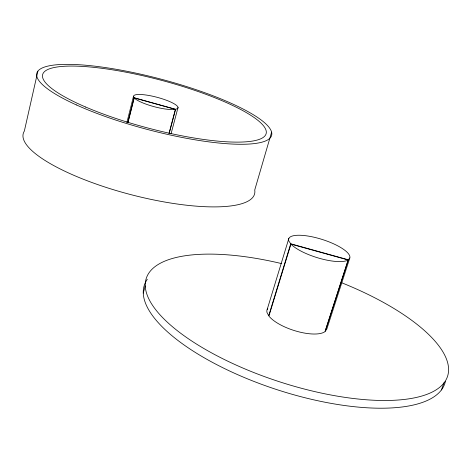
<?xml version="1.0" encoding="UTF-8"?>
<svg xmlns="http://www.w3.org/2000/svg" width="472" height="472" viewBox="0 0 472 472"><rect width="100%" height="100%" fill="white"/><g stroke="black" fill="none" stroke-linecap="round" stroke-linejoin="round"><path stroke-width="0.71" d="M37.872 71.189L24.337 131.11A119.534 31.901 14.6 0 0 132.479 195.048A119.534 31.901 14.6 0 0 254.727 190.033L271.618 132.136M126.856 122.602L133.482 96.388A23.01 4.909 14.8 0 1 158.403 97.657A23.01 4.909 14.8 0 1 177.454 108.643L175.584 109.297L134.131 97.745L133.482 96.388M127.835 122.643L134.131 97.745M127.906 122.797L134.201 97.887L175.389 109.362L169.011 133.482M169.212 133.399L175.584 109.297M171.053 133.806L178.032 107.468M143.264 293.124L145.193 285.949M267.17 309.52L288.846 238.425M349.823 257.93L348.312 259.789L325.184 331.362L326.807 329.102L349.823 257.93A32.025 9.428 17.5 0 0 318.429 238.342A32.025 9.428 17.5 0 0 288.84 240.997L290.728 243.794L268.721 315.721L267.01 312.535A31.4 11.239 18 0 1 267.795 308.499M290.929 244.095L268.904 316.063A31.4 11.239 18 0 0 297.089 331.385A31.4 11.239 18 0 0 325.013 331.604L348.147 259.983L290.929 244.095A32.025 9.428 17.5 0 0 320.063 258.497A32.025 9.428 17.5 0 0 348.147 259.983M441.408 389.955L444.01 382.774M290.728 243.794L348.312 259.789M175.389 109.362A23.01 4.909 14.8 0 1 153.117 106.401A23.01 4.909 14.8 0 1 134.201 97.887M341.321 282.622A158.391 57.183 18 0 1 413.867 397.967A158.391 57.183 18 0 1 163.076 318.063A158.391 57.183 18 0 1 281.684 263.618M445.373 381.523A158.079 58.056 18.1 0 1 270.639 387.547A158.079 58.056 18.1 0 1 147.317 279.324M76.387 104.926A121.44 26.054 14.8 0 0 269.5 138.603A121.44 26.054 14.8 0 0 116.826 69.408A121.44 26.054 14.8 0 0 76.387 104.926M85.709 107.055A115.599 24.792 14.8 0 0 265.282 135.44A115.599 24.792 14.8 0 0 112.159 69.779A115.599 24.792 14.8 0 0 85.709 107.055"/></g></svg>
